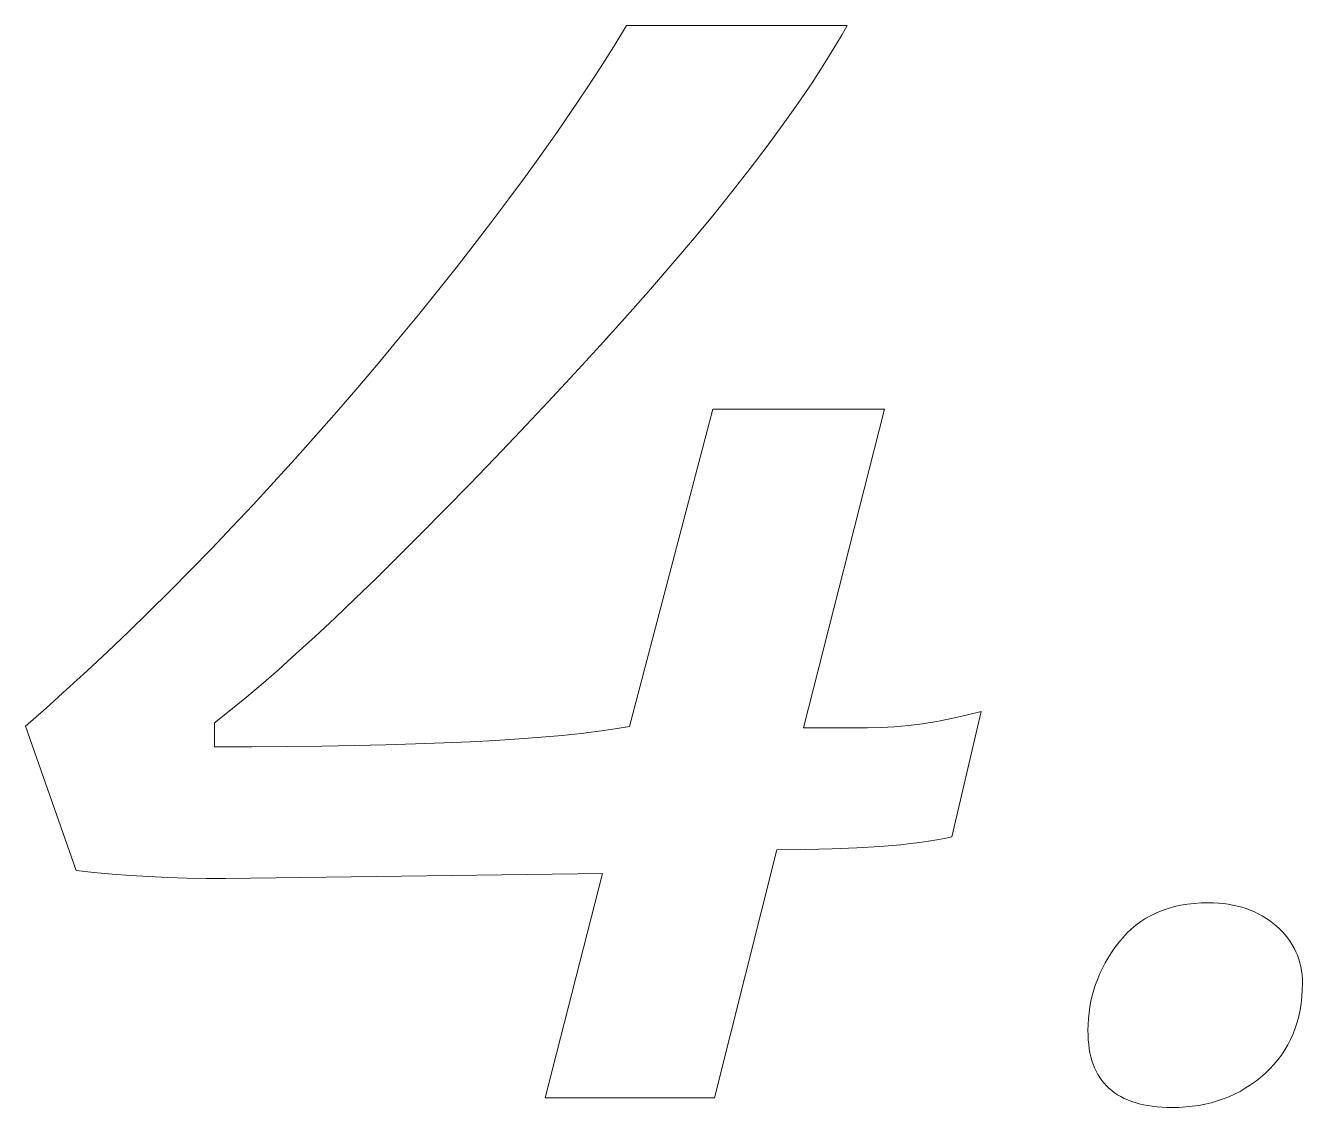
# Model space of a CAD drawing. Header units: millimetres. Extents: x -265 to 308, y -361 to 246.
# Drawn here: x 75.77 to 116.38, y 206.91 to 241.33 of the extents above; entities that cross this region are included whole.
import ezdxf

# ---------------------------------------------------------------- set-up
doc = ezdxf.new("R2010")
doc.units = ezdxf.units.MM
doc.header["$MEASUREMENT"] = 0
doc.layers.add('Layer 1', color=7, linetype='Continuous')

msp = doc.modelspace()

# ---------------------------------------------------------------- linework, layer by layer
at = {"layer": 'Layer 1', "lineweight": 9}
for points, knots in [([(94.883, 241.329), (94.883, 241.329), (101.8994, 241.329), (101.8994, 241.329), (101.8994, 241.329), (101.8994, 241.329), (101.8994, 241.329), (101.8994, 241.329), (101.8994, 241.329), (101.8994, 241.329), (101.7346, 241.0395), (101.7346, 241.0395), (101.7346, 241.0395), (101.7346, 241.0395), (101.5613, 240.7445), (101.5613, 240.7445), (101.5613, 240.7445), (101.5613, 240.7445), (101.1888, 240.138), (101.1888, 240.138), (101.1888, 240.138), (101.1888, 240.138), (100.7821, 239.5095), (100.7821, 239.5095), (100.7821, 239.5095), (100.7821, 239.5095), (100.3411, 238.8591), (100.3411, 238.8591), (100.3411, 238.8591), (100.3411, 238.8591), (99.8658, 238.1868), (99.8658, 238.1868), (99.8658, 238.1868), (99.8658, 238.1868), (99.3563, 237.4926), (99.3563, 237.4926), (99.3563, 237.4926), (99.3563, 237.4926), (98.8124, 236.7764), (98.8124, 236.7764), (98.8124, 236.7764), (98.8124, 236.7764), (98.2344, 236.0382), (98.2344, 236.0382), (98.2344, 236.0382), (98.2344, 236.0382), (97.622, 235.2782), (97.622, 235.2782), (97.622, 235.2782), (97.622, 235.2782), (96.9753, 234.4962), (96.9753, 234.4962), (96.9753, 234.4962), (96.9753, 234.4962), (96.2944, 233.6922), (96.2944, 233.6922), (96.2944, 233.6922), (96.2944, 233.6922), (95.5791, 232.8664), (95.5791, 232.8664), (95.5791, 232.8664), (95.5791, 232.8664), (94.8297, 232.0185), (94.8297, 232.0185), (94.8297, 232.0185), (94.8297, 232.0185), (94.0458, 231.1488), (94.0458, 231.1488), (94.0458, 231.1488), (94.0458, 231.1488), (93.2278, 230.2571), (93.2278, 230.2571), (93.2278, 230.2571), (93.2278, 230.2571), (92.3754, 229.3435), (92.3754, 229.3435), (92.3754, 229.3435), (92.3754, 229.3435), (92.3754, 229.3435), (92.3754, 229.3435), (92.3754, 229.3435), (92.3754, 229.3435), (91.5189, 228.4368), (91.5189, 228.4368), (91.5189, 228.4368), (91.5189, 228.4368), (90.6883, 227.5661), (90.6883, 227.5661), (90.6883, 227.5661), (90.6883, 227.5661), (89.8836, 226.7313), (89.8836, 226.7313), (89.8836, 226.7313), (89.8836, 226.7313), (89.1048, 225.9324), (89.1048, 225.9324), (89.1048, 225.9324), (89.1048, 225.9324), (88.3519, 225.1693), (88.3519, 225.1693), (88.3519, 225.1693), (88.3519, 225.1693), (87.625, 224.4422), (87.625, 224.4422), (87.625, 224.4422), (87.625, 224.4422), (86.9239, 223.751), (86.9239, 223.751), (86.9239, 223.751), (86.9239, 223.751), (86.2488, 223.0957), (86.2488, 223.0957), (86.2488, 223.0957), (86.2488, 223.0957), (85.5996, 222.4763), (85.5996, 222.4763), (85.5996, 222.4763), (85.5996, 222.4763), (84.9763, 221.8928), (84.9763, 221.8928), (84.9763, 221.8928), (84.9763, 221.8928), (84.3789, 221.3452), (84.3789, 221.3452), (84.3789, 221.3452), (84.3789, 221.3452), (83.8074, 220.8336), (83.8074, 220.8336), (83.8074, 220.8336), (83.8074, 220.8336), (83.2618, 220.3578), (83.2618, 220.3578), (83.2618, 220.3578), (83.2618, 220.3578), (82.7421, 219.9179), (82.7421, 219.9179), (82.7421, 219.9179), (82.7421, 219.9179), (82.2484, 219.514), (82.2484, 219.514), (82.2484, 219.514), (82.2484, 219.514), (81.7806, 219.1459), (81.7806, 219.1459), (81.7806, 219.1459), (81.7806, 219.1459), (81.7806, 219.1459), (81.7806, 219.1459), (81.7806, 219.1459), (81.7806, 219.1459), (81.7806, 218.3804), (81.7806, 218.3804), (81.7806, 218.3804), (81.7806, 218.3804), (81.7806, 218.3804), (81.7806, 218.3804), (81.7806, 218.3804), (81.7806, 218.3804), (82.9655, 218.3829), (82.9655, 218.3829), (82.9655, 218.3829), (82.9655, 218.3829), (84.1025, 218.3905), (84.1025, 218.3905), (84.1025, 218.3905), (84.1025, 218.3905), (85.1915, 218.4032), (85.1915, 218.4032), (85.1915, 218.4032), (85.1915, 218.4032), (86.2324, 218.4209), (86.2324, 218.4209), (86.2324, 218.4209), (86.2324, 218.4209), (87.2254, 218.4438), (87.2254, 218.4438), (87.2254, 218.4438), (87.2254, 218.4438), (88.1704, 218.4717), (88.1704, 218.4717), (88.1704, 218.4717), (88.1704, 218.4717), (89.0674, 218.5046), (89.0674, 218.5046), (89.0674, 218.5046), (89.0674, 218.5046), (89.9163, 218.5427), (89.9163, 218.5427), (89.9163, 218.5427), (89.9163, 218.5427), (90.7173, 218.5858), (90.7173, 218.5858), (90.7173, 218.5858), (90.7173, 218.5858), (91.4702, 218.634), (91.4702, 218.634), (91.4702, 218.634), (91.4702, 218.634), (92.1752, 218.6872), (92.1752, 218.6872), (92.1752, 218.6872), (92.1752, 218.6872), (92.8322, 218.7456), (92.8322, 218.7456), (92.8322, 218.7456), (92.8322, 218.7456), (93.4411, 218.809), (93.4411, 218.809), (93.4411, 218.809), (93.4411, 218.809), (94.002, 218.8775), (94.002, 218.8775), (94.002, 218.8775), (94.002, 218.8775), (94.515, 218.951), (94.515, 218.951), (94.515, 218.951), (94.515, 218.951), (94.98, 219.0297), (94.98, 219.0297), (94.98, 219.0297), (94.98, 219.0297), (94.98, 219.0297), (94.98, 219.0297), (94.98, 219.0297), (94.98, 219.0297), (97.6304, 229.123), (97.6304, 229.123), (97.6304, 229.123), (97.6304, 229.123), (103.0818, 229.123), (103.0818, 229.123), (103.0818, 229.123), (103.0818, 229.123), (100.5039, 218.986), (100.5039, 218.986), (100.5039, 218.986), (100.5039, 218.986), (102.5487, 218.986), (102.5487, 218.986), (102.5487, 218.986), (102.5487, 218.986), (102.5487, 218.986), (102.5487, 218.986), (102.5487, 218.986), (102.5487, 218.986), (102.974, 218.9942), (102.974, 218.9942), (102.974, 218.9942), (102.974, 218.9942), (103.4067, 219.0187), (103.4067, 219.0187), (103.4067, 219.0187), (103.4067, 219.0187), (103.8469, 219.0596), (103.8469, 219.0596), (103.8469, 219.0596), (103.8469, 219.0596), (104.2944, 219.1169), (104.2944, 219.1169), (104.2944, 219.1169), (104.2944, 219.1169), (104.7493, 219.1905), (104.7493, 219.1905), (104.7493, 219.1905), (104.7493, 219.1905), (105.2117, 219.2804), (105.2117, 219.2804), (105.2117, 219.2804), (105.2117, 219.2804), (105.6815, 219.3867), (105.6815, 219.3867), (105.6815, 219.3867), (105.6815, 219.3867), (106.1587, 219.5094), (106.1587, 219.5094), (106.1587, 219.5094), (106.1587, 219.5094), (106.1587, 219.5094), (106.1587, 219.5094), (106.1587, 219.5094), (106.1587, 219.5094), (105.2283, 215.5166), (105.2283, 215.5166), (105.2283, 215.5166), (105.2283, 215.5166), (105.2283, 215.5166), (105.2283, 215.5166), (105.2283, 215.5166), (105.2283, 215.5166), (104.9954, 215.4667), (104.9954, 215.4667), (104.9954, 215.4667), (104.9954, 215.4667), (104.747, 215.4201), (104.747, 215.4201), (104.747, 215.4201), (104.747, 215.4201), (104.4832, 215.3766), (104.4832, 215.3766), (104.4832, 215.3766), (104.4832, 215.3766), (104.2041, 215.3364), (104.2041, 215.3364), (104.2041, 215.3364), (104.2041, 215.3364), (103.9096, 215.2994), (103.9096, 215.2994), (103.9096, 215.2994), (103.9096, 215.2994), (103.5998, 215.2656), (103.5998, 215.2656), (103.5998, 215.2656), (103.5998, 215.2656), (102.934, 215.2077), (102.934, 215.2077), (102.934, 215.2077), (102.934, 215.2077), (102.2067, 215.1627), (102.2067, 215.1627), (102.2067, 215.1627), (102.2067, 215.1627), (101.4179, 215.1305), (101.4179, 215.1305), (101.4179, 215.1305), (101.4179, 215.1305), (100.5677, 215.1112), (100.5677, 215.1112), (100.5677, 215.1112), (100.5677, 215.1112), (99.6559, 215.1047), (99.6559, 215.1047), (99.6559, 215.1047), (99.6559, 215.1047), (99.6559, 215.1047), (99.6559, 215.1047), (99.6559, 215.1047), (99.6559, 215.1047), (97.6741, 207.2161), (97.6741, 207.2161), (97.6741, 207.2161), (97.6741, 207.2161), (92.2906, 207.2161), (92.2906, 207.2161), (92.2906, 207.2161), (92.2906, 207.2161), (94.1126, 214.3488), (94.1126, 214.3488), (94.1126, 214.3488), (94.1126, 214.3488), (82.1295, 214.1889), (82.1295, 214.1889), (82.1295, 214.1889), (82.1295, 214.1889), (82.1295, 214.1889), (82.1295, 214.1889), (82.1295, 214.1889), (82.1295, 214.1889), (81.5093, 214.1929), (81.5093, 214.1929), (81.5093, 214.1929), (81.5093, 214.1929), (80.8966, 214.205), (80.8966, 214.205), (80.8966, 214.205), (80.8966, 214.205), (80.2912, 214.2251), (80.2912, 214.2251), (80.2912, 214.2251), (80.2912, 214.2251), (79.6933, 214.2532), (79.6933, 214.2532), (79.6933, 214.2532), (79.6933, 214.2532), (79.1028, 214.2892), (79.1028, 214.2892), (79.1028, 214.2892), (79.1028, 214.2892), (78.5198, 214.3333), (78.5198, 214.3333), (78.5198, 214.3333), (78.5198, 214.3333), (77.9441, 214.3855), (77.9441, 214.3855), (77.9441, 214.3855), (77.9441, 214.3855), (77.3759, 214.4457), (77.3759, 214.4457), (77.3759, 214.4457), (77.3759, 214.4457), (77.3759, 214.4457), (77.3759, 214.4457), (77.3759, 214.4457), (77.3759, 214.4457), (75.7672, 219.0393), (75.7672, 219.0393), (75.7672, 219.0393), (75.7672, 219.0393), (75.7672, 219.0393), (75.7672, 219.0393), (75.7672, 219.0393), (75.7672, 219.0393), (76.42, 219.6135), (76.42, 219.6135), (76.42, 219.6135), (76.42, 219.6135), (77.0738, 220.2009), (77.0738, 220.2009), (77.0738, 220.2009), (77.0738, 220.2009), (77.7286, 220.8016), (77.7286, 220.8016), (77.7286, 220.8016), (77.7286, 220.8016), (78.3845, 221.4155), (78.3845, 221.4155), (78.3845, 221.4155), (78.3845, 221.4155), (79.0412, 222.0427), (79.0412, 222.0427), (79.0412, 222.0427), (79.0412, 222.0427), (79.6989, 222.6831), (79.6989, 222.6831), (79.6989, 222.6831), (79.6989, 222.6831), (80.3577, 223.3367), (80.3577, 223.3367), (80.3577, 223.3367), (80.3577, 223.3367), (81.0174, 224.0036), (81.0174, 224.0036), (81.0174, 224.0036), (81.0174, 224.0036), (81.6781, 224.6838), (81.6781, 224.6838), (81.6781, 224.6838), (81.6781, 224.6838), (82.3398, 225.3772), (82.3398, 225.3772), (82.3398, 225.3772), (82.3398, 225.3772), (83.0025, 226.0839), (83.0025, 226.0839), (83.0025, 226.0839), (83.0025, 226.0839), (83.6661, 226.8038), (83.6661, 226.8038), (83.6661, 226.8038), (83.6661, 226.8038), (84.3308, 227.537), (84.3308, 227.537), (84.3308, 227.537), (84.3308, 227.537), (84.9964, 228.2834), (84.9964, 228.2834), (84.9964, 228.2834), (84.9964, 228.2834), (85.663, 229.043), (85.663, 229.043), (85.663, 229.043), (85.663, 229.043), (86.3306, 229.8159), (86.3306, 229.8159), (86.3306, 229.8159), (86.3306, 229.8159), (86.3306, 229.8159), (86.3306, 229.8159), (86.3306, 229.8159), (86.3306, 229.8159), (86.9903, 230.5917), (86.9903, 230.5917), (86.9903, 230.5917), (86.9903, 230.5917), (87.6333, 231.36), (87.6333, 231.36), (87.6333, 231.36), (87.6333, 231.36), (88.2597, 232.1208), (88.2597, 232.1208), (88.2597, 232.1208), (88.2597, 232.1208), (88.8694, 232.8741), (88.8694, 232.8741), (88.8694, 232.8741), (88.8694, 232.8741), (89.4623, 233.6199), (89.4623, 233.6199), (89.4623, 233.6199), (89.4623, 233.6199), (90.0386, 234.3582), (90.0386, 234.3582), (90.0386, 234.3582), (90.0386, 234.3582), (90.5982, 235.089), (90.5982, 235.089), (90.5982, 235.089), (90.5982, 235.089), (91.1411, 235.8123), (91.1411, 235.8123), (91.1411, 235.8123), (91.1411, 235.8123), (91.6672, 236.5281), (91.6672, 236.5281), (91.6672, 236.5281), (91.6672, 236.5281), (92.1767, 237.2365), (92.1767, 237.2365), (92.1767, 237.2365), (92.1767, 237.2365), (92.6695, 237.9373), (92.6695, 237.9373), (92.6695, 237.9373), (92.6695, 237.9373), (93.1456, 238.6306), (93.1456, 238.6306), (93.1456, 238.6306), (93.1456, 238.6306), (93.605, 239.3165), (93.605, 239.3165), (93.605, 239.3165), (93.605, 239.3165), (94.0477, 239.9948), (94.0477, 239.9948), (94.0477, 239.9948), (94.0477, 239.9948), (94.4737, 240.6657), (94.4737, 240.6657), (94.4737, 240.6657), (94.4737, 240.6657), (94.883, 241.329), (94.883, 241.329)], [0, 0, 0, 0, 0.0074627, 0.0074627, 0.0074627, 0.0074627, 0.0149254, 0.0149254, 0.0149254, 0.0149254, 0.0223881, 0.0223881, 0.0223881, 0.0223881, 0.0298507, 0.0298507, 0.0298507, 0.0298507, 0.0373134, 0.0373134, 0.0373134, 0.0373134, 0.0447761, 0.0447761, 0.0447761, 0.0447761, 0.0522388, 0.0522388, 0.0522388, 0.0522388, 0.0597015, 0.0597015, 0.0597015, 0.0597015, 0.0671642, 0.0671642, 0.0671642, 0.0671642, 0.0746269, 0.0746269, 0.0746269, 0.0746269, 0.0820896, 0.0820896, 0.0820896, 0.0820896, 0.0895522, 0.0895522, 0.0895522, 0.0895522, 0.0970149, 0.0970149, 0.0970149, 0.0970149, 0.1044776, 0.1044776, 0.1044776, 0.1044776, 0.1119403, 0.1119403, 0.1119403, 0.1119403, 0.119403, 0.119403, 0.119403, 0.119403, 0.1268657, 0.1268657, 0.1268657, 0.1268657, 0.1343284, 0.1343284, 0.1343284, 0.1343284, 0.141791, 0.141791, 0.141791, 0.141791, 0.1492537, 0.1492537, 0.1492537, 0.1492537, 0.1567164, 0.1567164, 0.1567164, 0.1567164, 0.1641791, 0.1641791, 0.1641791, 0.1641791, 0.1716418, 0.1716418, 0.1716418, 0.1716418, 0.1791045, 0.1791045, 0.1791045, 0.1791045, 0.1865672, 0.1865672, 0.1865672, 0.1865672, 0.1940299, 0.1940299, 0.1940299, 0.1940299, 0.2014925, 0.2014925, 0.2014925, 0.2014925, 0.2089552, 0.2089552, 0.2089552, 0.2089552, 0.2164179, 0.2164179, 0.2164179, 0.2164179, 0.2238806, 0.2238806, 0.2238806, 0.2238806, 0.2313433, 0.2313433, 0.2313433, 0.2313433, 0.238806, 0.238806, 0.238806, 0.238806, 0.2462687, 0.2462687, 0.2462687, 0.2462687, 0.2537313, 0.2537313, 0.2537313, 0.2537313, 0.261194, 0.261194, 0.261194, 0.261194, 0.2686567, 0.2686567, 0.2686567, 0.2686567, 0.2761194, 0.2761194, 0.2761194, 0.2761194, 0.2835821, 0.2835821, 0.2835821, 0.2835821, 0.2910448, 0.2910448, 0.2910448, 0.2910448, 0.2985075, 0.2985075, 0.2985075, 0.2985075, 0.3059701, 0.3059701, 0.3059701, 0.3059701, 0.3134328, 0.3134328, 0.3134328, 0.3134328, 0.3208955, 0.3208955, 0.3208955, 0.3208955, 0.3283582, 0.3283582, 0.3283582, 0.3283582, 0.3358209, 0.3358209, 0.3358209, 0.3358209, 0.3432836, 0.3432836, 0.3432836, 0.3432836, 0.3507463, 0.3507463, 0.3507463, 0.3507463, 0.358209, 0.358209, 0.358209, 0.358209, 0.3656716, 0.3656716, 0.3656716, 0.3656716, 0.3731343, 0.3731343, 0.3731343, 0.3731343, 0.380597, 0.380597, 0.380597, 0.380597, 0.3880597, 0.3880597, 0.3880597, 0.3880597, 0.3955224, 0.3955224, 0.3955224, 0.3955224, 0.4029851, 0.4029851, 0.4029851, 0.4029851, 0.4104478, 0.4104478, 0.4104478, 0.4104478, 0.4179104, 0.4179104, 0.4179104, 0.4179104, 0.4253731, 0.4253731, 0.4253731, 0.4253731, 0.4328358, 0.4328358, 0.4328358, 0.4328358, 0.4402985, 0.4402985, 0.4402985, 0.4402985, 0.4477612, 0.4477612, 0.4477612, 0.4477612, 0.4552239, 0.4552239, 0.4552239, 0.4552239, 0.4626866, 0.4626866, 0.4626866, 0.4626866, 0.4701493, 0.4701493, 0.4701493, 0.4701493, 0.4776119, 0.4776119, 0.4776119, 0.4776119, 0.4850746, 0.4850746, 0.4850746, 0.4850746, 0.4925373, 0.4925373, 0.4925373, 0.4925373, 0.5, 0.5, 0.5, 0.5, 0.5074627, 0.5074627, 0.5074627, 0.5074627, 0.5149254, 0.5149254, 0.5149254, 0.5149254, 0.5223881, 0.5223881, 0.5223881, 0.5223881, 0.5298507, 0.5298507, 0.5298507, 0.5298507, 0.5373134, 0.5373134, 0.5373134, 0.5373134, 0.5447761, 0.5447761, 0.5447761, 0.5447761, 0.5522388, 0.5522388, 0.5522388, 0.5522388, 0.5597015, 0.5597015, 0.5597015, 0.5597015, 0.5671642, 0.5671642, 0.5671642, 0.5671642, 0.5746269, 0.5746269, 0.5746269, 0.5746269, 0.5820896, 0.5820896, 0.5820896, 0.5820896, 0.5895522, 0.5895522, 0.5895522, 0.5895522, 0.5970149, 0.5970149, 0.5970149, 0.5970149, 0.6044776, 0.6044776, 0.6044776, 0.6044776, 0.6119403, 0.6119403, 0.6119403, 0.6119403, 0.619403, 0.619403, 0.619403, 0.619403, 0.6268657, 0.6268657, 0.6268657, 0.6268657, 0.6343284, 0.6343284, 0.6343284, 0.6343284, 0.641791, 0.641791, 0.641791, 0.641791, 0.6492537, 0.6492537, 0.6492537, 0.6492537, 0.6567164, 0.6567164, 0.6567164, 0.6567164, 0.6641791, 0.6641791, 0.6641791, 0.6641791, 0.6716418, 0.6716418, 0.6716418, 0.6716418, 0.6791045, 0.6791045, 0.6791045, 0.6791045, 0.6865672, 0.6865672, 0.6865672, 0.6865672, 0.6940299, 0.6940299, 0.6940299, 0.6940299, 0.7014925, 0.7014925, 0.7014925, 0.7014925, 0.7089552, 0.7089552, 0.7089552, 0.7089552, 0.7164179, 0.7164179, 0.7164179, 0.7164179, 0.7238806, 0.7238806, 0.7238806, 0.7238806, 0.7313433, 0.7313433, 0.7313433, 0.7313433, 0.738806, 0.738806, 0.738806, 0.738806, 0.7462687, 0.7462687, 0.7462687, 0.7462687, 0.7537313, 0.7537313, 0.7537313, 0.7537313, 0.761194, 0.761194, 0.761194, 0.761194, 0.7686567, 0.7686567, 0.7686567, 0.7686567, 0.7761194, 0.7761194, 0.7761194, 0.7761194, 0.7835821, 0.7835821, 0.7835821, 0.7835821, 0.7910448, 0.7910448, 0.7910448, 0.7910448, 0.7985075, 0.7985075, 0.7985075, 0.7985075, 0.8059701, 0.8059701, 0.8059701, 0.8059701, 0.8134328, 0.8134328, 0.8134328, 0.8134328, 0.8208955, 0.8208955, 0.8208955, 0.8208955, 0.8283582, 0.8283582, 0.8283582, 0.8283582, 0.8358209, 0.8358209, 0.8358209, 0.8358209, 0.8432836, 0.8432836, 0.8432836, 0.8432836, 0.8507463, 0.8507463, 0.8507463, 0.8507463, 0.858209, 0.858209, 0.858209, 0.858209, 0.8656716, 0.8656716, 0.8656716, 0.8656716, 0.8731343, 0.8731343, 0.8731343, 0.8731343, 0.880597, 0.880597, 0.880597, 0.880597, 0.8880597, 0.8880597, 0.8880597, 0.8880597, 0.8955224, 0.8955224, 0.8955224, 0.8955224, 0.9029851, 0.9029851, 0.9029851, 0.9029851, 0.9104478, 0.9104478, 0.9104478, 0.9104478, 0.9179104, 0.9179104, 0.9179104, 0.9179104, 0.9253731, 0.9253731, 0.9253731, 0.9253731, 0.9328358, 0.9328358, 0.9328358, 0.9328358, 0.9402985, 0.9402985, 0.9402985, 0.9402985, 0.9477612, 0.9477612, 0.9477612, 0.9477612, 0.9552239, 0.9552239, 0.9552239, 0.9552239, 0.9626866, 0.9626866, 0.9626866, 0.9626866, 0.9701493, 0.9701493, 0.9701493, 0.9701493, 0.9776119, 0.9776119, 0.9776119, 0.9776119, 0.9850746, 0.9850746, 0.9850746, 0.9850746, 1, 1, 1, 1]), ([(112.2292, 206.906), (112.2292, 206.906), (112.0647, 206.9084), (112.0647, 206.9084), (112.0647, 206.9084), (112.0647, 206.9084), (111.9053, 206.9155), (111.9053, 206.9155), (111.9053, 206.9155), (111.9053, 206.9155), (111.7512, 206.9275), (111.7512, 206.9275), (111.7512, 206.9275), (111.7512, 206.9275), (111.6023, 206.9442), (111.6023, 206.9442), (111.6023, 206.9442), (111.6023, 206.9442), (111.4587, 206.9657), (111.4587, 206.9657), (111.4587, 206.9657), (111.4587, 206.9657), (111.3203, 206.992), (111.3203, 206.992), (111.3203, 206.992), (111.3203, 206.992), (111.1871, 207.0231), (111.1871, 207.0231), (111.1871, 207.0231), (111.1871, 207.0231), (111.0591, 207.0589), (111.0591, 207.0589), (111.0591, 207.0589), (111.0591, 207.0589), (110.9363, 207.0995), (110.9363, 207.0995), (110.9363, 207.0995), (110.9363, 207.0995), (110.8187, 207.145), (110.8187, 207.145), (110.8187, 207.145), (110.8187, 207.145), (110.7065, 207.1952), (110.7065, 207.1952), (110.7065, 207.1952), (110.7065, 207.1952), (110.5993, 207.2502), (110.5993, 207.2502), (110.5993, 207.2502), (110.5993, 207.2502), (110.4974, 207.3098), (110.4974, 207.3098), (110.4974, 207.3098), (110.4974, 207.3098), (110.4008, 207.3744), (110.4008, 207.3744), (110.4008, 207.3744), (110.4008, 207.3744), (110.3094, 207.4437), (110.3094, 207.4437), (110.3094, 207.4437), (110.3094, 207.4437), (110.2232, 207.5178), (110.2232, 207.5178), (110.2232, 207.5178), (110.2232, 207.5178), (110.1422, 207.5966), (110.1422, 207.5966), (110.1422, 207.5966), (110.1422, 207.5966), (110.0665, 207.6803), (110.0665, 207.6803), (110.0665, 207.6803), (110.0665, 207.6803), (109.9959, 207.7687), (109.9959, 207.7687), (109.9959, 207.7687), (109.9959, 207.7687), (109.9306, 207.8619), (109.9306, 207.8619), (109.9306, 207.8619), (109.9306, 207.8619), (109.8706, 207.9598), (109.8706, 207.9598), (109.8706, 207.9598), (109.8706, 207.9598), (109.8157, 208.0626), (109.8157, 208.0626), (109.8157, 208.0626), (109.8157, 208.0626), (109.7661, 208.1701), (109.7661, 208.1701), (109.7661, 208.1701), (109.7661, 208.1701), (109.7217, 208.2824), (109.7217, 208.2824), (109.7217, 208.2824), (109.7217, 208.2824), (109.6824, 208.3995), (109.6824, 208.3995), (109.6824, 208.3995), (109.6824, 208.3995), (109.6485, 208.5214), (109.6485, 208.5214), (109.6485, 208.5214), (109.6485, 208.5214), (109.6198, 208.6481), (109.6198, 208.6481), (109.6198, 208.6481), (109.6198, 208.6481), (109.5963, 208.7795), (109.5963, 208.7795), (109.5963, 208.7795), (109.5963, 208.7795), (109.578, 208.9157), (109.578, 208.9157), (109.578, 208.9157), (109.578, 208.9157), (109.5649, 209.0567), (109.5649, 209.0567), (109.5649, 209.0567), (109.5649, 209.0567), (109.5571, 209.2025), (109.5571, 209.2025), (109.5571, 209.2025), (109.5571, 209.2025), (109.5545, 209.353), (109.5545, 209.353), (109.5545, 209.353), (109.5545, 209.353), (109.5545, 209.353), (109.5545, 209.353), (109.5545, 209.353), (109.5545, 209.353), (109.5583, 209.544), (109.5583, 209.544), (109.5583, 209.544), (109.5583, 209.544), (109.5698, 209.7328), (109.5698, 209.7328), (109.5698, 209.7328), (109.5698, 209.7328), (109.5889, 209.9195), (109.5889, 209.9195), (109.5889, 209.9195), (109.5889, 209.9195), (109.6157, 210.1041), (109.6157, 210.1041), (109.6157, 210.1041), (109.6157, 210.1041), (109.6501, 210.2866), (109.6501, 210.2866), (109.6501, 210.2866), (109.6501, 210.2866), (109.6922, 210.4669), (109.6922, 210.4669), (109.6922, 210.4669), (109.6922, 210.4669), (109.7419, 210.6451), (109.7419, 210.6451), (109.7419, 210.6451), (109.7419, 210.6451), (109.7992, 210.8212), (109.7992, 210.8212), (109.7992, 210.8212), (109.7992, 210.8212), (109.8642, 210.9952), (109.8642, 210.9952), (109.8642, 210.9952), (109.8642, 210.9952), (109.9368, 211.1671), (109.9368, 211.1671), (109.9368, 211.1671), (109.9368, 211.1671), (110.0171, 211.3368), (110.0171, 211.3368), (110.0171, 211.3368), (110.0171, 211.3368), (110.1051, 211.5045), (110.1051, 211.5045), (110.1051, 211.5045), (110.1051, 211.5045), (110.2007, 211.67), (110.2007, 211.67), (110.2007, 211.67), (110.2007, 211.67), (110.3039, 211.8334), (110.3039, 211.8334), (110.3039, 211.8334), (110.3039, 211.8334), (110.4147, 211.9946), (110.4147, 211.9946), (110.4147, 211.9946), (110.4147, 211.9946), (110.5333, 212.1538), (110.5333, 212.1538), (110.5333, 212.1538), (110.5333, 212.1538), (110.5333, 212.1538), (110.5333, 212.1538), (110.5333, 212.1538), (110.5333, 212.1538), (110.6591, 212.3069), (110.6591, 212.3069), (110.6591, 212.3069), (110.6591, 212.3069), (110.792, 212.4502), (110.792, 212.4502), (110.792, 212.4502), (110.792, 212.4502), (110.9319, 212.5836), (110.9319, 212.5836), (110.9319, 212.5836), (110.9319, 212.5836), (111.0787, 212.7071), (111.0787, 212.7071), (111.0787, 212.7071), (111.0787, 212.7071), (111.2326, 212.8207), (111.2326, 212.8207), (111.2326, 212.8207), (111.2326, 212.8207), (111.3935, 212.9244), (111.3935, 212.9244), (111.3935, 212.9244), (111.3935, 212.9244), (111.5613, 213.0183), (111.5613, 213.0183), (111.5613, 213.0183), (111.5613, 213.0183), (111.7362, 213.1023), (111.7362, 213.1023), (111.7362, 213.1023), (111.7362, 213.1023), (111.9181, 213.1764), (111.9181, 213.1764), (111.9181, 213.1764), (111.9181, 213.1764), (112.107, 213.2406), (112.107, 213.2406), (112.107, 213.2406), (112.107, 213.2406), (112.3029, 213.295), (112.3029, 213.295), (112.3029, 213.295), (112.3029, 213.295), (112.5058, 213.3394), (112.5058, 213.3394), (112.5058, 213.3394), (112.5058, 213.3394), (112.7156, 213.374), (112.7156, 213.374), (112.7156, 213.374), (112.7156, 213.374), (112.9325, 213.3987), (112.9325, 213.3987), (112.9325, 213.3987), (112.9325, 213.3987), (113.1565, 213.4135), (113.1565, 213.4135), (113.1565, 213.4135), (113.1565, 213.4135), (113.3874, 213.4185), (113.3874, 213.4185), (113.3874, 213.4185), (113.3874, 213.4185), (113.3874, 213.4185), (113.3874, 213.4185), (113.3874, 213.4185), (113.3874, 213.4185), (113.5502, 213.4156), (113.5502, 213.4156), (113.5502, 213.4156), (113.5502, 213.4156), (113.7093, 213.407), (113.7093, 213.407), (113.7093, 213.407), (113.7093, 213.407), (113.8646, 213.3927), (113.8646, 213.3927), (113.8646, 213.3927), (113.8646, 213.3927), (114.0162, 213.3726), (114.0162, 213.3726), (114.0162, 213.3726), (114.0162, 213.3726), (114.164, 213.3468), (114.164, 213.3468), (114.164, 213.3468), (114.164, 213.3468), (114.308, 213.3153), (114.308, 213.3153), (114.308, 213.3153), (114.308, 213.3153), (114.4483, 213.2779), (114.4483, 213.2779), (114.4483, 213.2779), (114.4483, 213.2779), (114.5848, 213.2349), (114.5848, 213.2349), (114.5848, 213.2349), (114.5848, 213.2349), (114.7175, 213.1862), (114.7175, 213.1862), (114.7175, 213.1862), (114.7175, 213.1862), (114.8465, 213.1317), (114.8465, 213.1317), (114.8465, 213.1317), (114.8465, 213.1317), (114.9717, 213.0715), (114.9717, 213.0715), (114.9717, 213.0715), (114.9717, 213.0715), (115.0931, 213.0056), (115.0931, 213.0056), (115.0931, 213.0056), (115.0931, 213.0056), (115.2108, 212.9338), (115.2108, 212.9338), (115.2108, 212.9338), (115.2108, 212.9338), (115.3247, 212.8564), (115.3247, 212.8564), (115.3247, 212.8564), (115.3247, 212.8564), (115.4348, 212.7733), (115.4348, 212.7733), (115.4348, 212.7733), (115.4348, 212.7733), (115.5412, 212.6844), (115.5412, 212.6844), (115.5412, 212.6844), (115.5412, 212.6844), (115.5412, 212.6844), (115.5412, 212.6844), (115.5412, 212.6844), (115.5412, 212.6844), (115.6425, 212.5912), (115.6425, 212.5912), (115.6425, 212.5912), (115.6425, 212.5912), (115.7371, 212.4954), (115.7371, 212.4954), (115.7371, 212.4954), (115.7371, 212.4954), (115.8253, 212.3967), (115.8253, 212.3967), (115.8253, 212.3967), (115.8253, 212.3967), (115.9069, 212.2954), (115.9069, 212.2954), (115.9069, 212.2954), (115.9069, 212.2954), (115.982, 212.1912), (115.982, 212.1912), (115.982, 212.1912), (115.982, 212.1912), (116.0506, 212.0844), (116.0506, 212.0844), (116.0506, 212.0844), (116.0506, 212.0844), (116.1126, 211.9748), (116.1126, 211.9748), (116.1126, 211.9748), (116.1126, 211.9748), (116.1681, 211.8624), (116.1681, 211.8624), (116.1681, 211.8624), (116.1681, 211.8624), (116.2171, 211.7473), (116.2171, 211.7473), (116.2171, 211.7473), (116.2171, 211.7473), (116.2595, 211.6295), (116.2595, 211.6295), (116.2595, 211.6295), (116.2595, 211.6295), (116.2954, 211.5089), (116.2954, 211.5089), (116.2954, 211.5089), (116.2954, 211.5089), (116.3248, 211.3856), (116.3248, 211.3856), (116.3248, 211.3856), (116.3248, 211.3856), (116.3477, 211.2595), (116.3477, 211.2595), (116.3477, 211.2595), (116.3477, 211.2595), (116.364, 211.1307), (116.364, 211.1307), (116.364, 211.1307), (116.364, 211.1307), (116.3738, 210.9992), (116.3738, 210.9992), (116.3738, 210.9992), (116.3738, 210.9992), (116.377, 210.8648), (116.377, 210.8648), (116.377, 210.8648), (116.377, 210.8648), (116.377, 210.8648), (116.377, 210.8648), (116.377, 210.8648), (116.377, 210.8648), (116.3724, 210.6435), (116.3724, 210.6435), (116.3724, 210.6435), (116.3724, 210.6435), (116.3585, 210.4277), (116.3585, 210.4277), (116.3585, 210.4277), (116.3585, 210.4277), (116.3353, 210.2175), (116.3353, 210.2175), (116.3353, 210.2175), (116.3353, 210.2175), (116.3029, 210.0128), (116.3029, 210.0128), (116.3029, 210.0128), (116.3029, 210.0128), (116.2612, 209.8136), (116.2612, 209.8136), (116.2612, 209.8136), (116.2612, 209.8136), (116.2101, 209.62), (116.2101, 209.62), (116.2101, 209.62), (116.2101, 209.62), (116.1498, 209.4319), (116.1498, 209.4319), (116.1498, 209.4319), (116.1498, 209.4319), (116.0803, 209.2495), (116.0803, 209.2495), (116.0803, 209.2495), (116.0803, 209.2495), (116.0015, 209.0725), (116.0015, 209.0725), (116.0015, 209.0725), (116.0015, 209.0725), (115.9133, 208.901), (115.9133, 208.901), (115.9133, 208.901), (115.9133, 208.901), (115.816, 208.7352), (115.816, 208.7352), (115.816, 208.7352), (115.816, 208.7352), (115.7093, 208.5749), (115.7093, 208.5749), (115.7093, 208.5749), (115.7093, 208.5749), (115.5933, 208.4201), (115.5933, 208.4201), (115.5933, 208.4201), (115.5933, 208.4201), (115.4681, 208.2708), (115.4681, 208.2708), (115.4681, 208.2708), (115.4681, 208.2708), (115.3337, 208.1271), (115.3337, 208.1271), (115.3337, 208.1271), (115.3337, 208.1271), (115.1899, 207.989), (115.1899, 207.989), (115.1899, 207.989), (115.1899, 207.989), (115.1899, 207.989), (115.1899, 207.989), (115.1899, 207.989), (115.1899, 207.989), (115.0392, 207.8579), (115.0392, 207.8579), (115.0392, 207.8579), (115.0392, 207.8579), (114.8839, 207.7352), (114.8839, 207.7352), (114.8839, 207.7352), (114.8839, 207.7352), (114.7241, 207.621), (114.7241, 207.621), (114.7241, 207.621), (114.7241, 207.621), (114.5597, 207.5152), (114.5597, 207.5152), (114.5597, 207.5152), (114.5597, 207.5152), (114.3907, 207.4179), (114.3907, 207.4179), (114.3907, 207.4179), (114.3907, 207.4179), (114.2171, 207.329), (114.2171, 207.329), (114.2171, 207.329), (114.2171, 207.329), (114.0389, 207.2487), (114.0389, 207.2487), (114.0389, 207.2487), (114.0389, 207.2487), (113.8562, 207.1768), (113.8562, 207.1768), (113.8562, 207.1768), (113.8562, 207.1768), (113.6688, 207.1133), (113.6688, 207.1133), (113.6688, 207.1133), (113.6688, 207.1133), (113.4769, 207.0583), (113.4769, 207.0583), (113.4769, 207.0583), (113.4769, 207.0583), (113.2804, 207.0118), (113.2804, 207.0118), (113.2804, 207.0118), (113.2804, 207.0118), (113.0793, 206.9737), (113.0793, 206.9737), (113.0793, 206.9737), (113.0793, 206.9737), (112.8737, 206.9441), (112.8737, 206.9441), (112.8737, 206.9441), (112.8737, 206.9441), (112.6634, 206.9229), (112.6634, 206.9229), (112.6634, 206.9229), (112.6634, 206.9229), (112.4486, 206.9102), (112.4486, 206.9102), (112.4486, 206.9102), (112.4486, 206.9102), (112.2292, 206.906), (112.2292, 206.906)], [0, 0, 0, 0, 0.0074074, 0.0074074, 0.0074074, 0.0074074, 0.0148148, 0.0148148, 0.0148148, 0.0148148, 0.0222222, 0.0222222, 0.0222222, 0.0222222, 0.0296296, 0.0296296, 0.0296296, 0.0296296, 0.037037, 0.037037, 0.037037, 0.037037, 0.0444444, 0.0444444, 0.0444444, 0.0444444, 0.0518519, 0.0518519, 0.0518519, 0.0518519, 0.0592593, 0.0592593, 0.0592593, 0.0592593, 0.0666667, 0.0666667, 0.0666667, 0.0666667, 0.0740741, 0.0740741, 0.0740741, 0.0740741, 0.0814815, 0.0814815, 0.0814815, 0.0814815, 0.0888889, 0.0888889, 0.0888889, 0.0888889, 0.0962963, 0.0962963, 0.0962963, 0.0962963, 0.1037037, 0.1037037, 0.1037037, 0.1037037, 0.1111111, 0.1111111, 0.1111111, 0.1111111, 0.1185185, 0.1185185, 0.1185185, 0.1185185, 0.1259259, 0.1259259, 0.1259259, 0.1259259, 0.1333333, 0.1333333, 0.1333333, 0.1333333, 0.1407407, 0.1407407, 0.1407407, 0.1407407, 0.1481481, 0.1481481, 0.1481481, 0.1481481, 0.1555556, 0.1555556, 0.1555556, 0.1555556, 0.162963, 0.162963, 0.162963, 0.162963, 0.1703704, 0.1703704, 0.1703704, 0.1703704, 0.1777778, 0.1777778, 0.1777778, 0.1777778, 0.1851852, 0.1851852, 0.1851852, 0.1851852, 0.1925926, 0.1925926, 0.1925926, 0.1925926, 0.2, 0.2, 0.2, 0.2, 0.2074074, 0.2074074, 0.2074074, 0.2074074, 0.2148148, 0.2148148, 0.2148148, 0.2148148, 0.2222222, 0.2222222, 0.2222222, 0.2222222, 0.2296296, 0.2296296, 0.2296296, 0.2296296, 0.237037, 0.237037, 0.237037, 0.237037, 0.2444444, 0.2444444, 0.2444444, 0.2444444, 0.2518519, 0.2518519, 0.2518519, 0.2518519, 0.2592593, 0.2592593, 0.2592593, 0.2592593, 0.2666667, 0.2666667, 0.2666667, 0.2666667, 0.2740741, 0.2740741, 0.2740741, 0.2740741, 0.2814815, 0.2814815, 0.2814815, 0.2814815, 0.2888889, 0.2888889, 0.2888889, 0.2888889, 0.2962963, 0.2962963, 0.2962963, 0.2962963, 0.3037037, 0.3037037, 0.3037037, 0.3037037, 0.3111111, 0.3111111, 0.3111111, 0.3111111, 0.3185185, 0.3185185, 0.3185185, 0.3185185, 0.3259259, 0.3259259, 0.3259259, 0.3259259, 0.3333333, 0.3333333, 0.3333333, 0.3333333, 0.3407407, 0.3407407, 0.3407407, 0.3407407, 0.3481481, 0.3481481, 0.3481481, 0.3481481, 0.3555556, 0.3555556, 0.3555556, 0.3555556, 0.362963, 0.362963, 0.362963, 0.362963, 0.3703704, 0.3703704, 0.3703704, 0.3703704, 0.3777778, 0.3777778, 0.3777778, 0.3777778, 0.3851852, 0.3851852, 0.3851852, 0.3851852, 0.3925926, 0.3925926, 0.3925926, 0.3925926, 0.4, 0.4, 0.4, 0.4, 0.4074074, 0.4074074, 0.4074074, 0.4074074, 0.4148148, 0.4148148, 0.4148148, 0.4148148, 0.4222222, 0.4222222, 0.4222222, 0.4222222, 0.4296296, 0.4296296, 0.4296296, 0.4296296, 0.437037, 0.437037, 0.437037, 0.437037, 0.4444444, 0.4444444, 0.4444444, 0.4444444, 0.4518519, 0.4518519, 0.4518519, 0.4518519, 0.4592593, 0.4592593, 0.4592593, 0.4592593, 0.4666667, 0.4666667, 0.4666667, 0.4666667, 0.4740741, 0.4740741, 0.4740741, 0.4740741, 0.4814815, 0.4814815, 0.4814815, 0.4814815, 0.4888889, 0.4888889, 0.4888889, 0.4888889, 0.4962963, 0.4962963, 0.4962963, 0.4962963, 0.5037037, 0.5037037, 0.5037037, 0.5037037, 0.5111111, 0.5111111, 0.5111111, 0.5111111, 0.5185185, 0.5185185, 0.5185185, 0.5185185, 0.5259259, 0.5259259, 0.5259259, 0.5259259, 0.5333333, 0.5333333, 0.5333333, 0.5333333, 0.5407407, 0.5407407, 0.5407407, 0.5407407, 0.5481481, 0.5481481, 0.5481481, 0.5481481, 0.5555556, 0.5555556, 0.5555556, 0.5555556, 0.562963, 0.562963, 0.562963, 0.562963, 0.5703704, 0.5703704, 0.5703704, 0.5703704, 0.5777778, 0.5777778, 0.5777778, 0.5777778, 0.5851852, 0.5851852, 0.5851852, 0.5851852, 0.5925926, 0.5925926, 0.5925926, 0.5925926, 0.6, 0.6, 0.6, 0.6, 0.6074074, 0.6074074, 0.6074074, 0.6074074, 0.6148148, 0.6148148, 0.6148148, 0.6148148, 0.6222222, 0.6222222, 0.6222222, 0.6222222, 0.6296296, 0.6296296, 0.6296296, 0.6296296, 0.637037, 0.637037, 0.637037, 0.637037, 0.6444444, 0.6444444, 0.6444444, 0.6444444, 0.6518519, 0.6518519, 0.6518519, 0.6518519, 0.6592593, 0.6592593, 0.6592593, 0.6592593, 0.6666667, 0.6666667, 0.6666667, 0.6666667, 0.6740741, 0.6740741, 0.6740741, 0.6740741, 0.6814815, 0.6814815, 0.6814815, 0.6814815, 0.6888889, 0.6888889, 0.6888889, 0.6888889, 0.6962963, 0.6962963, 0.6962963, 0.6962963, 0.7037037, 0.7037037, 0.7037037, 0.7037037, 0.7111111, 0.7111111, 0.7111111, 0.7111111, 0.7185185, 0.7185185, 0.7185185, 0.7185185, 0.7259259, 0.7259259, 0.7259259, 0.7259259, 0.7333333, 0.7333333, 0.7333333, 0.7333333, 0.7407407, 0.7407407, 0.7407407, 0.7407407, 0.7481481, 0.7481481, 0.7481481, 0.7481481, 0.7555556, 0.7555556, 0.7555556, 0.7555556, 0.762963, 0.762963, 0.762963, 0.762963, 0.7703704, 0.7703704, 0.7703704, 0.7703704, 0.7777778, 0.7777778, 0.7777778, 0.7777778, 0.7851852, 0.7851852, 0.7851852, 0.7851852, 0.7925926, 0.7925926, 0.7925926, 0.7925926, 0.8, 0.8, 0.8, 0.8, 0.8074074, 0.8074074, 0.8074074, 0.8074074, 0.8148148, 0.8148148, 0.8148148, 0.8148148, 0.8222222, 0.8222222, 0.8222222, 0.8222222, 0.8296296, 0.8296296, 0.8296296, 0.8296296, 0.837037, 0.837037, 0.837037, 0.837037, 0.8444444, 0.8444444, 0.8444444, 0.8444444, 0.8518519, 0.8518519, 0.8518519, 0.8518519, 0.8592593, 0.8592593, 0.8592593, 0.8592593, 0.8666667, 0.8666667, 0.8666667, 0.8666667, 0.8740741, 0.8740741, 0.8740741, 0.8740741, 0.8814815, 0.8814815, 0.8814815, 0.8814815, 0.8888889, 0.8888889, 0.8888889, 0.8888889, 0.8962963, 0.8962963, 0.8962963, 0.8962963, 0.9037037, 0.9037037, 0.9037037, 0.9037037, 0.9111111, 0.9111111, 0.9111111, 0.9111111, 0.9185185, 0.9185185, 0.9185185, 0.9185185, 0.9259259, 0.9259259, 0.9259259, 0.9259259, 0.9333333, 0.9333333, 0.9333333, 0.9333333, 0.9407407, 0.9407407, 0.9407407, 0.9407407, 0.9481481, 0.9481481, 0.9481481, 0.9481481, 0.9555556, 0.9555556, 0.9555556, 0.9555556, 0.962963, 0.962963, 0.962963, 0.962963, 0.9703704, 0.9703704, 0.9703704, 0.9703704, 0.9777778, 0.9777778, 0.9777778, 0.9777778, 0.9851852, 0.9851852, 0.9851852, 0.9851852, 1, 1, 1, 1])]:
    msp.add_open_spline(points, degree=3, knots=knots, dxfattribs=at)

doc.saveas('drawing.dxf')
